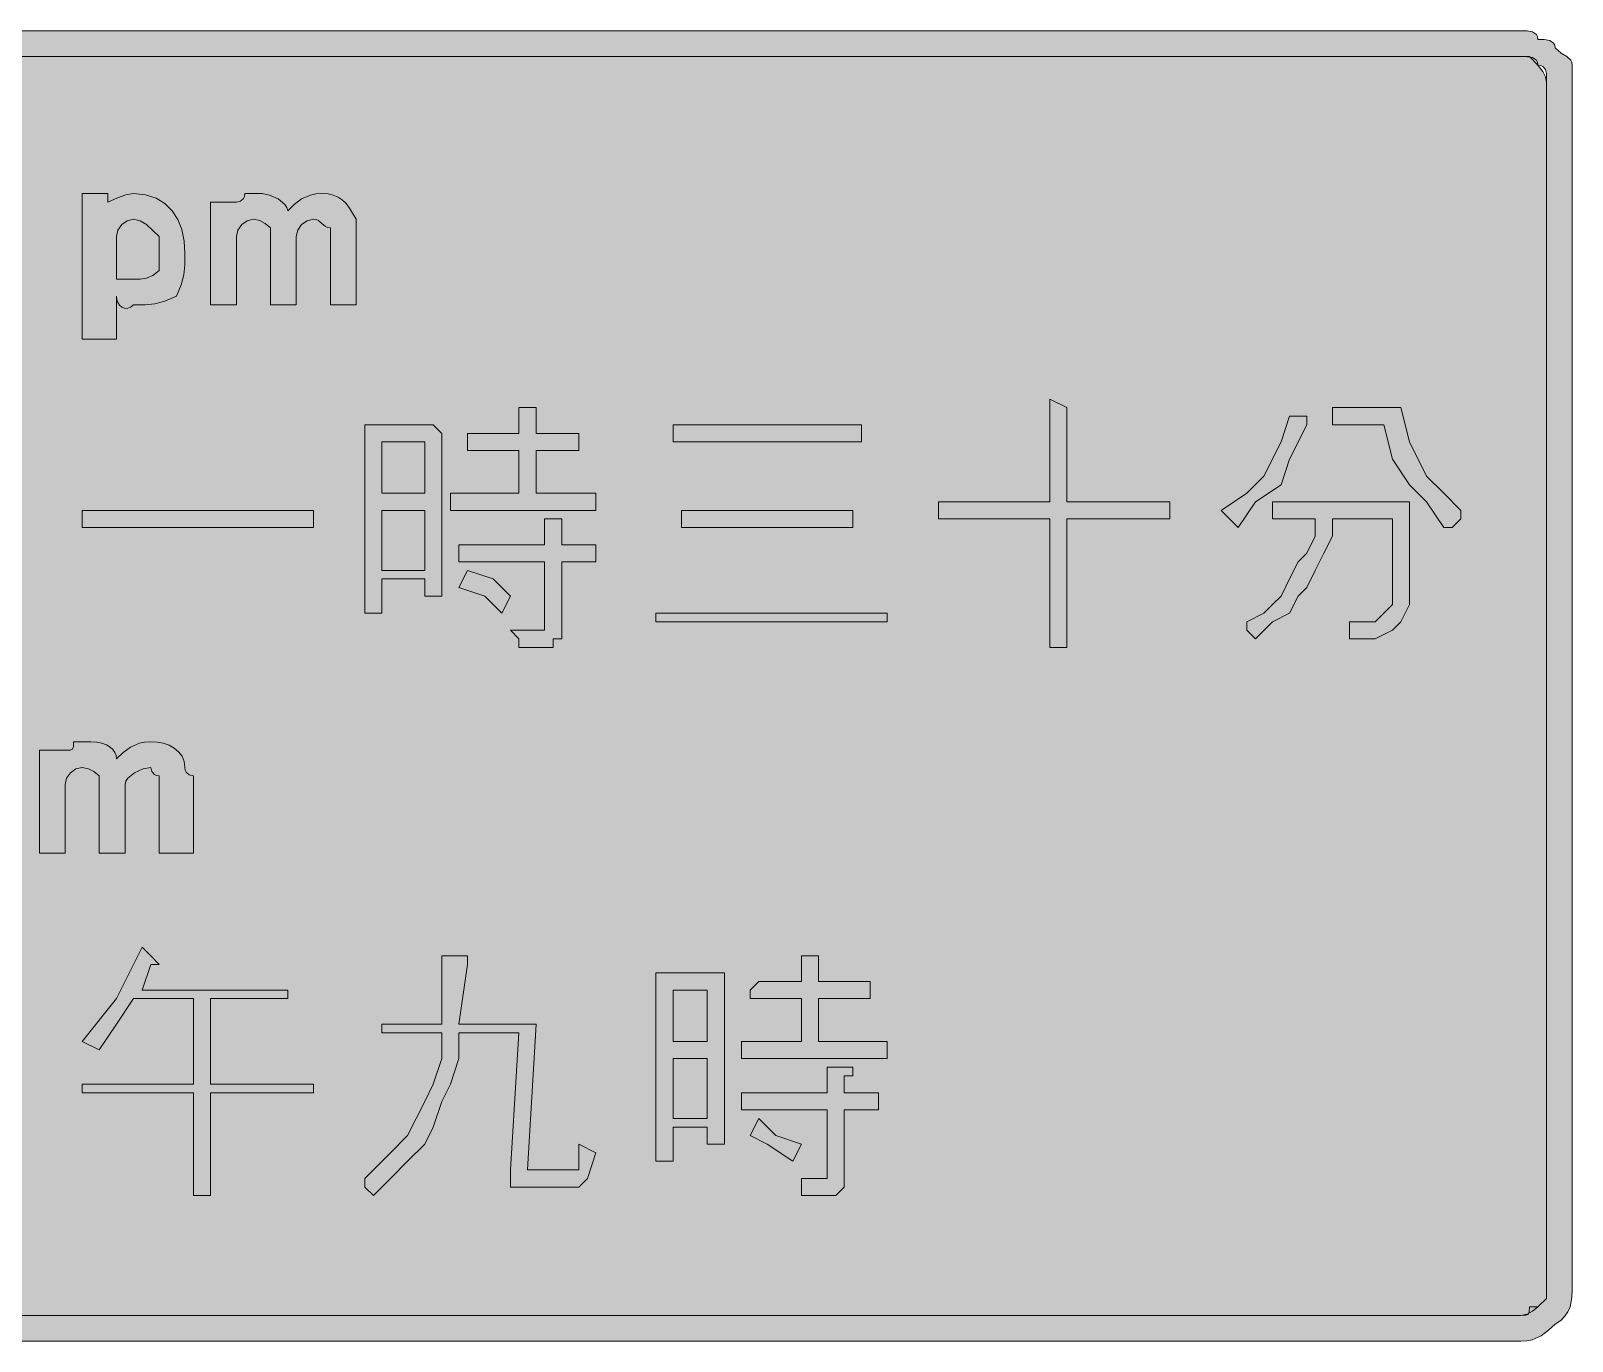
# Model space of a CAD drawing. Header units: metres. Extents: x 9 to 558, y 43 to 227.
# Drawn here: x 341.6 to 557.6, y 43.2 to 226.8 of the extents above; entities that cross this region are included whole.
import ezdxf

# ---------------------------------------------------------------- set-up
doc = ezdxf.new("R2010")
doc.units = ezdxf.units.M
doc.layers.add('FILL_BLACK_000000', color=7, linetype='Continuous', true_color=0x000000)
doc.layers.add('FILL_WHITE_FFFFFF', color=7, linetype='Continuous', true_color=0xffffff)

msp = doc.modelspace()

# ---------------------------------------------------------------- hatches: boundary and pattern name
at = {"layer": 'FILL_BLACK_000000', "true_color": 0x000000}
h = msp.add_hatch(color=7, dxfattribs=at)
h.dxf.hatch_style = 1
h.paths.add_polyline_path([(9.25, 220.69), (9.51, 222), (9.8, 222.67), (10.22, 223.31), (10.82, 223.9), (11.61, 224.4), (12.7, 225.28), (14.01, 226.05), (15.32, 226.59), (16.41, 226.8), (550.41, 226.8), (551.29, 226.78), (552.06, 226.65), (552.6, 226.29), (552.76, 226), (552.81, 225.6), (553.69, 225.58), (554.46, 225.45), (555, 225.09), (555.16, 224.8), (555.21, 224.4), (556.09, 223.69), (556.86, 223.2), (557.4, 222.71), (557.56, 222.4), (557.61, 222), (557.61, 219.6), (557.61, 50.4), (557.57, 49.31), (557.31, 48), (557.02, 47.33), (556.6, 46.69), (556, 46.1), (555.21, 45.6), (554.29, 44.72), (553.26, 43.95), (552, 43.41), (551.26, 43.25), (550.41, 43.2), (16.41, 43.2), (15.32, 43.41), (14.01, 43.95), (12.7, 44.72), (11.61, 45.6), (10.82, 46.1), (10.22, 46.69), (9.8, 47.33), (9.51, 48), (9.25, 49.31), (9.21, 50.4), (9.21, 219.6), (9.25, 220.69)])
h.paths.add_polyline_path([(12.96, 49.65), (13.32, 48.88), (14.01, 48), (14.76, 47.4), (15.53, 46.99), (16.41, 46.8), (550.41, 46.8), (551.1, 46.82), (551.46, 46.95), (551.59, 47.31), (551.61, 48), (552.81, 48), (554.01, 49.2), (554.01, 50.4), (554.01, 219.6), (554.01, 220.8), (553.86, 221.4), (553.5, 221.81), (553.21, 221.95), (552.81, 222), (551.61, 223.2), (550.41, 223.2), (16.41, 223.2), (15.21, 223.2), (14.01, 222), (12.81, 220.8), (12.81, 219.6), (12.81, 50.4), (12.96, 49.65)], flags=16)
h = msp.add_hatch(color=7, dxfattribs=at)
h.dxf.hatch_style = 1
h.paths.add_polyline_path([(353.76, 203.4), (354.94, 203.81), (356.01, 204), (357.7, 203.84), (359.16, 203.36), (360.4, 202.61), (361.41, 201.6), (362.2, 200.37), (362.76, 198.94), (363.1, 197.34), (363.21, 195.6), (363.19, 193.99), (363.06, 192.6), (362.7, 191.21), (362.01, 189.6), (360.4, 188.91), (359.01, 188.55), (357.62, 188.42), (356.01, 188.4), (355.56, 188.06), (355.13, 187.91), (354.72, 187.94), (354.36, 188.1), (354.05, 188.38), (353.82, 188.74), (353.66, 189.15), (353.61, 189.6), (353.61, 183.6), (348.81, 183.6), (348.81, 204), (352.41, 204), (352.41, 202.8), (353.76, 203.4)])
h.paths.add_polyline_path([(357.81, 192.15), (358.71, 192.51), (359.61, 193.2), (359.61, 194.4), (359.61, 198), (357.81, 199.65), (356.91, 200.19), (356.01, 200.4), (355.13, 200.19), (354.36, 199.65), (353.82, 198.88), (353.61, 198), (353.61, 194.4), (353.61, 192), (356.01, 192), (356.91, 192.02), (357.81, 192.15)], flags=16)
h = msp.add_hatch(color=7, dxfattribs=at)
h.dxf.hatch_style = 1
h.paths.add_polyline_path([(375.21, 188.4), (375.21, 199.2), (374.46, 199.8), (373.69, 200.21), (372.81, 200.4), (371.93, 200.19), (371.16, 199.65), (370.62, 198.88), (370.41, 198), (370.41, 188.4), (366.81, 188.4), (366.81, 202.8), (370.41, 202.8), (371.01, 202.95), (371.42, 203.31), (371.56, 203.6), (371.61, 204), (374.01, 204), (375.08, 203.79), (376.26, 203.25), (377.22, 202.48), (377.5, 202.05), (377.61, 201.6), (378.53, 202.48), (379.56, 203.25), (380.82, 203.79), (381.56, 203.95), (382.41, 204), (383.26, 203.94), (384, 203.77), (384.67, 203.49), (385.26, 203.1), (385.8, 202.59), (386.29, 201.97), (387.21, 200.4), (387.21, 199.2), (387.21, 188.4), (383.61, 188.4), (383.61, 198), (383.61, 199.2), (383.21, 199.25), (382.9, 199.39), (382.41, 199.8), (381.92, 200.21), (381.61, 200.35), (381.21, 200.4), (380.33, 200.19), (379.56, 199.65), (379.02, 198.88), (378.81, 198), (378.81, 188.4), (375.21, 188.4)])
h = msp.add_hatch(color=7, dxfattribs=at)
h.dxf.hatch_style = 1
h.paths.add_polyline_path([(486.81, 158.4), (486.81, 140.4), (484.41, 140.4), (484.41, 158.4), (468.81, 158.4), (468.81, 160.8), (484.41, 160.8), (484.41, 175.2), (486.81, 174), (486.81, 172.8), (486.81, 160.8), (501.21, 160.8), (501.21, 158.4), (486.81, 158.4)])
h = msp.add_hatch(color=7, dxfattribs=at)
h.dxf.hatch_style = 1
h.paths.add_polyline_path([(420.81, 160.8), (420.81, 159.6), (400.41, 159.6), (400.41, 160.8), (400.41, 162), (408.81, 162), (410.01, 162), (410.01, 168), (408.81, 168), (402.81, 168), (402.81, 169.2), (402.81, 170.4), (408.81, 170.4), (410.01, 170.4), (410.01, 174), (411.21, 174), (412.41, 174), (412.41, 172.8), (412.41, 170.4), (418.41, 170.4), (418.41, 169.2), (418.41, 168), (412.41, 168), (412.41, 162), (420.81, 162), (420.81, 160.8)])
h = msp.add_hatch(color=7, dxfattribs=at)
h.dxf.hatch_style = 1
h.paths.add_polyline_path([(516.81, 163.2), (513.21, 160.8), (510.81, 157.2), (508.41, 159.6), (512.01, 162), (514.41, 164.4), (516.81, 169.2), (518.01, 172.8), (520.41, 172.8), (520.41, 171.6), (518.01, 166.8), (516.81, 163.2)])
h = msp.add_hatch(color=7, dxfattribs=at)
h.dxf.hatch_style = 1
h.paths.add_polyline_path([(524.01, 174), (533.61, 174), (534.81, 169.2), (537.21, 164.4), (539.61, 162), (542.01, 159.6), (542.01, 158.4), (540.81, 157.2), (539.61, 157.2), (537.21, 160.8), (534.81, 163.2), (532.41, 166.8), (531.21, 171.6), (524.01, 171.6), (524.01, 174)])
h = msp.add_hatch(color=7, dxfattribs=at)
h.dxf.hatch_style = 1
h.paths.add_polyline_path([(398.01, 171.6), (399.21, 170.4), (399.21, 147.6), (398.01, 147.6), (396.81, 147.6), (396.81, 148.8), (396.81, 150), (390.81, 150), (390.81, 148.8), (390.81, 145.2), (388.41, 145.2), (388.41, 170.4), (388.41, 171.6), (398.01, 171.6)])
h.paths.add_polyline_path([(396.81, 159.6), (390.81, 159.6), (390.81, 151.2), (396.81, 151.2), (396.81, 159.6)], flags=16)
h.paths.add_polyline_path([(396.81, 169.2), (390.81, 169.2), (390.81, 162), (396.81, 162), (396.81, 169.2)], flags=16)
h = msp.add_hatch(color=7, dxfattribs=at)
h.dxf.hatch_style = 1
h.paths.add_polyline_path([(458.01, 171.6), (458.01, 169.2), (431.61, 169.2), (431.61, 171.6), (458.01, 171.6)])
h = msp.add_hatch(color=7, dxfattribs=at)
h.dxf.hatch_style = 1
h.paths.add_polyline_path([(512.01, 144), (514.41, 145.2), (515.61, 146.4), (516.81, 147.6), (518.01, 150), (519.21, 152.4), (520.41, 153.6), (521.61, 156), (521.61, 158.4), (515.61, 158.4), (515.61, 160.8), (534.81, 160.8), (534.81, 150), (534.81, 146.4), (533.61, 144), (532.41, 142.8), (530.01, 141.6), (527.61, 141.6), (526.41, 141.6), (526.41, 142.8), (526.41, 144), (528.81, 144), (530.01, 144), (531.21, 145.2), (532.41, 146.4), (532.41, 152.4), (532.41, 158.4), (524.01, 158.4), (524.01, 156), (522.81, 153.6), (521.61, 151.2), (520.41, 148.8), (519.21, 147.6), (518.01, 145.2), (515.61, 144), (513.21, 141.6), (512.01, 142.8), (512.01, 144)])
h = msp.add_hatch(color=7, dxfattribs=at)
h.dxf.hatch_style = 1
h.paths.add_polyline_path([(381.21, 159.6), (381.21, 157.2), (348.81, 157.2), (348.81, 159.6), (381.21, 159.6)])
h = msp.add_hatch(color=7, dxfattribs=at)
h.dxf.hatch_style = 1
h.paths.add_polyline_path([(414.81, 158.4), (416.01, 158.4), (416.01, 157.2), (416.01, 154.8), (419.61, 154.8), (420.81, 154.8), (420.81, 152.4), (419.61, 152.4), (416.01, 152.4), (416.01, 142.8), (416.01, 141.6), (414.81, 141.6), (414.81, 140.4), (410.01, 140.4), (410.01, 141.6), (408.81, 142.8), (410.01, 142.8), (412.41, 142.8), (413.61, 142.8), (413.61, 144), (413.61, 152.4), (401.61, 152.4), (401.61, 154.8), (413.61, 154.8), (413.61, 158.4), (414.81, 158.4)])
h = msp.add_hatch(color=7, dxfattribs=at)
h.dxf.hatch_style = 1
h.paths.add_polyline_path([(456.81, 159.6), (456.81, 157.2), (432.81, 157.2), (432.81, 159.6), (456.81, 159.6)])
h = msp.add_hatch(color=7, dxfattribs=at)
h.dxf.hatch_style = 1
h.paths.add_polyline_path([(406.41, 150), (408.81, 147.6), (407.61, 145.2), (405.21, 147.6), (401.61, 148.8), (402.81, 151.2), (406.41, 150)])
h = msp.add_hatch(color=7, dxfattribs=at)
h.dxf.hatch_style = 1
h.paths.add_polyline_path([(461.61, 145.2), (461.61, 144), (429.21, 144), (429.21, 145.2), (461.61, 145.2)])
h = msp.add_hatch(color=7, dxfattribs=at)
h.dxf.hatch_style = 1
h.paths.add_polyline_path([(351.21, 111.6), (351.21, 121.2), (351.21, 122.4), (350.46, 123), (349.69, 123.41), (348.81, 123.6), (347.93, 123.39), (347.16, 122.85), (346.62, 122.08), (346.41, 121.2), (346.41, 111.6), (342.81, 111.6), (342.81, 126), (346.41, 126), (347.1, 126.02), (347.46, 126.15), (347.59, 126.51), (347.61, 127.2), (350.01, 127.2), (350.85, 127.15), (351.58, 126.99), (352.2, 126.76), (352.71, 126.45), (353.1, 126.09), (353.38, 125.68), (353.55, 125.25), (353.61, 124.8), (354.53, 125.68), (355.56, 126.45), (356.82, 126.99), (357.56, 127.15), (358.41, 127.2), (359.31, 127.14), (360.17, 126.97), (360.98, 126.69), (361.71, 126.3), (362.32, 125.79), (362.8, 125.17), (363.1, 124.44), (363.21, 123.6), (363.26, 123.2), (363.4, 122.91), (363.81, 122.55), (364.41, 122.4), (364.41, 111.6), (359.61, 111.6), (359.61, 121.2), (359.61, 122.4), (359.21, 122.45), (358.92, 122.59), (358.56, 123), (358.41, 123.6), (357.34, 123.39), (356.16, 122.85), (355.2, 122.08), (354.92, 121.65), (354.81, 121.2), (354.81, 111.6), (351.21, 111.6)])
h = msp.add_hatch(color=7, dxfattribs=at)
h.dxf.hatch_style = 1
h.paths.add_polyline_path([(377.61, 91.2), (366.81, 91.2), (366.81, 79.2), (381.21, 79.2), (381.21, 78), (366.81, 78), (366.81, 63.6), (364.41, 63.6), (364.41, 78), (348.81, 78), (348.81, 79.2), (364.41, 79.2), (364.41, 91.2), (356.01, 91.2), (353.61, 87.6), (351.21, 84), (348.81, 85.2), (353.61, 91.2), (357.21, 98.4), (358.41, 97.2), (359.61, 96), (358.41, 96), (357.21, 92.4), (377.61, 92.4), (377.61, 91.2)])
h = msp.add_hatch(color=7, dxfattribs=at)
h.dxf.hatch_style = 1
h.paths.add_polyline_path([(401.61, 82.8), (400.41, 79.2), (399.21, 76.8), (398.01, 73.2), (396.81, 70.8), (394.41, 68.4), (392.01, 66), (389.61, 63.6), (388.41, 64.8), (388.41, 66), (389.61, 67.2), (392.01, 69.6), (394.41, 72), (395.61, 74.4), (396.81, 76.8), (398.01, 79.2), (399.21, 82.8), (399.21, 86.4), (390.81, 86.4), (390.81, 87.6), (399.21, 87.6), (399.21, 97.2), (401.61, 97.2), (402.81, 97.2), (402.81, 96), (401.61, 87.6), (412.41, 87.6), (411.21, 67.2), (416.01, 67.2), (417.21, 67.2), (418.41, 67.2), (418.41, 70.8), (420.81, 69.6), (419.61, 66), (418.41, 64.8), (417.21, 64.8), (411.21, 64.8), (410.01, 64.8), (408.81, 64.8), (408.81, 66), (408.81, 67.2), (410.01, 86.4), (401.61, 86.4), (401.61, 82.8)])
h = msp.add_hatch(color=7, dxfattribs=at)
h.dxf.hatch_style = 1
h.paths.add_polyline_path([(452.01, 93.6), (459.21, 93.6), (459.21, 92.4), (459.21, 91.2), (452.01, 91.2), (452.01, 85.2), (461.61, 85.2), (461.61, 84), (461.61, 82.8), (441.21, 82.8), (441.21, 84), (441.21, 85.2), (449.61, 85.2), (449.61, 91.2), (443.61, 91.2), (442.41, 91.2), (442.41, 92.4), (443.61, 93.6), (449.61, 93.6), (449.61, 97.2), (452.01, 97.2), (452.01, 96), (452.01, 93.6)])
h = msp.add_hatch(color=7, dxfattribs=at)
h.dxf.hatch_style = 1
h.paths.add_polyline_path([(438.81, 94.8), (438.81, 93.6), (438.81, 70.8), (437.61, 70.8), (436.41, 70.8), (436.41, 72), (436.41, 73.2), (431.61, 73.2), (431.61, 72), (431.61, 68.4), (430.41, 68.4), (429.21, 68.4), (429.21, 93.6), (429.21, 94.8), (438.81, 94.8)])
h.paths.add_polyline_path([(436.41, 82.8), (431.61, 82.8), (431.61, 74.4), (436.41, 74.4), (436.41, 82.8)], flags=16)
h.paths.add_polyline_path([(436.41, 92.4), (431.61, 92.4), (431.61, 85.2), (436.41, 85.2), (436.41, 92.4)], flags=16)
h = msp.add_hatch(color=7, dxfattribs=at)
h.dxf.hatch_style = 1
h.paths.add_polyline_path([(454.41, 81.6), (455.61, 81.6), (456.81, 81.6), (456.81, 80.4), (455.61, 80.4), (455.61, 78), (456.81, 78), (460.41, 78), (460.41, 75.6), (456.81, 75.6), (455.61, 75.6), (455.61, 66), (455.61, 64.8), (454.41, 63.6), (450.81, 63.6), (449.61, 63.6), (449.61, 64.8), (449.61, 66), (453.21, 66), (453.21, 67.2), (453.21, 75.6), (442.41, 75.6), (441.21, 75.6), (441.21, 78), (442.41, 78), (453.21, 78), (453.21, 81.6), (454.41, 81.6)])
h = msp.add_hatch(color=7, dxfattribs=at)
h.dxf.hatch_style = 1
h.paths.add_polyline_path([(446.01, 72), (449.61, 70.8), (448.41, 68.4), (444.81, 70.8), (442.41, 72), (443.61, 74.4), (446.01, 72)])
at = {"layer": 'FILL_WHITE_FFFFFF', "true_color": 0xffffff}
h = msp.add_hatch(color=7, dxfattribs=at)
h.dxf.hatch_style = 1
h.paths.add_polyline_path([(550.41, 223.2), (551.29, 223.18), (552.06, 223.05), (552.6, 222.69), (552.76, 222.4), (552.81, 222), (553.5, 221.12), (553.86, 220.35), (554.01, 219.6), (554.01, 50.4), (554.01, 49.2), (552.81, 48), (552.06, 47.4), (551.29, 46.99), (550.41, 46.8), (16.41, 46.8), (15.57, 46.91), (14.83, 47.19), (14.22, 47.62), (13.71, 48.15), (13.32, 48.73), (13.03, 49.33), (12.81, 50.4), (12.81, 219.6), (12.96, 220.35), (13.32, 221.12), (14.01, 222), (15.21, 223.2), (16.41, 223.2), (550.41, 223.2)])

# ---------------------------------------------------------------- linework, layer by layer
at = {"layer": 'FILL_BLACK_000000', "lineweight": 0, "true_color": 0x000000}
for points in [[(16.41, 226.8), (550.41, 226.8), (551.29, 226.78), (552.06, 226.65), (552.6, 226.29), (552.76, 226), (552.81, 225.6), (553.69, 225.58), (554.46, 225.45), (555, 225.09), (555.16, 224.8), (555.21, 224.4), (556.09, 223.69), (556.86, 223.2), (557.4, 222.71), (557.56, 222.4), (557.61, 222), (557.61, 219.6), (557.61, 50.4), (557.57, 49.31), (557.31, 48), (557.02, 47.33), (556.6, 46.69), (556, 46.1), (555.21, 45.6), (554.29, 44.72), (553.26, 43.95), (552, 43.41), (551.26, 43.25), (550.41, 43.2), (16.41, 43.2)], [(16.41, 46.8), (550.41, 46.8), (551.1, 46.82), (551.46, 46.95), (551.59, 47.31), (551.61, 48), (552.81, 48), (554.01, 49.2), (554.01, 50.4), (554.01, 219.6), (554.01, 220.8), (553.86, 221.4), (553.5, 221.81), (553.21, 221.95), (552.81, 222), (551.61, 223.2), (550.41, 223.2), (16.41, 223.2)]]:
    msp.add_lwpolyline(points, dxfattribs=at)
for points in [[(353.76, 203.4), (354.94, 203.81), (356.01, 204), (357.7, 203.84), (359.16, 203.36), (360.4, 202.61), (361.41, 201.6), (362.2, 200.37), (362.76, 198.94), (363.1, 197.34), (363.21, 195.6), (363.19, 193.99), (363.06, 192.6), (362.7, 191.21), (362.01, 189.6), (360.4, 188.91), (359.01, 188.55), (357.62, 188.42), (356.01, 188.4), (355.56, 188.06), (355.13, 187.91), (354.72, 187.94), (354.36, 188.1), (354.05, 188.38), (353.82, 188.74), (353.66, 189.15), (353.61, 189.6), (353.61, 183.6), (348.81, 183.6), (348.81, 204), (352.41, 204), (352.41, 202.8)], [(375.21, 188.4), (375.21, 199.2), (374.46, 199.8), (373.69, 200.21), (372.81, 200.4), (371.93, 200.19), (371.16, 199.65), (370.62, 198.88), (370.41, 198), (370.41, 188.4), (366.81, 188.4), (366.81, 202.8), (370.41, 202.8), (371.01, 202.95), (371.42, 203.31), (371.56, 203.6), (371.61, 204), (374.01, 204), (375.08, 203.79), (376.26, 203.25), (377.22, 202.48), (377.5, 202.05), (377.61, 201.6), (378.53, 202.48), (379.56, 203.25), (380.82, 203.79), (381.56, 203.95), (382.41, 204), (383.26, 203.94), (384, 203.77), (384.67, 203.49), (385.26, 203.1), (385.8, 202.59), (386.29, 201.97), (387.21, 200.4), (387.21, 199.2), (387.21, 188.4), (383.61, 188.4), (383.61, 198), (383.61, 199.2), (383.21, 199.25), (382.9, 199.39), (382.41, 199.8), (381.92, 200.21), (381.61, 200.35), (381.21, 200.4), (380.33, 200.19), (379.56, 199.65), (379.02, 198.88), (378.81, 198), (378.81, 188.4)], [(357.81, 192.15), (358.71, 192.51), (359.61, 193.2), (359.61, 194.4), (359.61, 198), (357.81, 199.65), (356.91, 200.19), (356.01, 200.4), (355.13, 200.19), (354.36, 199.65), (353.82, 198.88), (353.61, 198), (353.61, 194.4), (353.61, 192), (356.01, 192), (356.91, 192.02)], [(486.81, 158.4), (486.81, 140.4), (484.41, 140.4), (484.41, 158.4), (468.81, 158.4), (468.81, 160.8), (484.41, 160.8), (484.41, 175.2), (486.81, 174), (486.81, 172.8), (486.81, 160.8), (501.21, 160.8), (501.21, 158.4)], [(420.81, 160.8), (420.81, 159.6), (400.41, 159.6), (400.41, 160.8), (400.41, 162), (408.81, 162), (410.01, 162), (410.01, 168), (408.81, 168), (402.81, 168), (402.81, 169.2), (402.81, 170.4), (408.81, 170.4), (410.01, 170.4), (410.01, 174), (411.21, 174), (412.41, 174), (412.41, 172.8), (412.41, 170.4), (418.41, 170.4), (418.41, 169.2), (418.41, 168), (412.41, 168), (412.41, 162), (420.81, 162)], [(516.81, 163.2), (513.21, 160.8), (510.81, 157.2), (508.41, 159.6), (512.01, 162), (514.41, 164.4), (516.81, 169.2), (518.01, 172.8), (520.41, 172.8), (520.41, 171.6), (518.01, 166.8)], [(524.01, 174), (533.61, 174), (534.81, 169.2), (537.21, 164.4), (539.61, 162), (542.01, 159.6), (542.01, 158.4), (540.81, 157.2), (539.61, 157.2), (537.21, 160.8), (534.81, 163.2), (532.41, 166.8), (531.21, 171.6), (524.01, 171.6)], [(398.01, 171.6), (399.21, 170.4), (399.21, 147.6), (398.01, 147.6), (396.81, 147.6), (396.81, 148.8), (396.81, 150), (390.81, 150), (390.81, 148.8), (390.81, 145.2), (388.41, 145.2), (388.41, 170.4), (388.41, 171.6)], [(458.01, 171.6), (458.01, 169.2), (431.61, 169.2), (431.61, 171.6)], [(396.81, 169.2), (390.81, 169.2), (390.81, 162), (396.81, 162)], [(512.01, 144), (514.41, 145.2), (515.61, 146.4), (516.81, 147.6), (518.01, 150), (519.21, 152.4), (520.41, 153.6), (521.61, 156), (521.61, 158.4), (515.61, 158.4), (515.61, 160.8), (534.81, 160.8), (534.81, 150), (534.81, 146.4), (533.61, 144), (532.41, 142.8), (530.01, 141.6), (527.61, 141.6), (526.41, 141.6), (526.41, 142.8), (526.41, 144), (528.81, 144), (530.01, 144), (531.21, 145.2), (532.41, 146.4), (532.41, 152.4), (532.41, 158.4), (524.01, 158.4), (524.01, 156), (522.81, 153.6), (521.61, 151.2), (520.41, 148.8), (519.21, 147.6), (518.01, 145.2), (515.61, 144), (513.21, 141.6), (512.01, 142.8)], [(381.21, 159.6), (381.21, 157.2), (348.81, 157.2), (348.81, 159.6)], [(396.81, 159.6), (390.81, 159.6), (390.81, 151.2), (396.81, 151.2)], [(414.81, 158.4), (416.01, 158.4), (416.01, 157.2), (416.01, 154.8), (419.61, 154.8), (420.81, 154.8), (420.81, 152.4), (419.61, 152.4), (416.01, 152.4), (416.01, 142.8), (416.01, 141.6), (414.81, 141.6), (414.81, 140.4), (410.01, 140.4), (410.01, 141.6), (408.81, 142.8), (410.01, 142.8), (412.41, 142.8), (413.61, 142.8), (413.61, 144), (413.61, 152.4), (401.61, 152.4), (401.61, 154.8), (413.61, 154.8), (413.61, 158.4)], [(456.81, 159.6), (456.81, 157.2), (432.81, 157.2), (432.81, 159.6)], [(406.41, 150), (408.81, 147.6), (407.61, 145.2), (405.21, 147.6), (401.61, 148.8), (402.81, 151.2)], [(461.61, 145.2), (461.61, 144), (429.21, 144), (429.21, 145.2)], [(351.21, 111.6), (351.21, 121.2), (351.21, 122.4), (350.46, 123), (349.69, 123.41), (348.81, 123.6), (347.93, 123.39), (347.16, 122.85), (346.62, 122.08), (346.41, 121.2), (346.41, 111.6), (342.81, 111.6), (342.81, 126), (346.41, 126), (347.1, 126.02), (347.46, 126.15), (347.59, 126.51), (347.61, 127.2), (350.01, 127.2), (350.85, 127.15), (351.58, 126.99), (352.2, 126.76), (352.71, 126.45), (353.1, 126.09), (353.38, 125.68), (353.55, 125.25), (353.61, 124.8), (354.53, 125.68), (355.56, 126.45), (356.82, 126.99), (357.56, 127.15), (358.41, 127.2), (359.31, 127.14), (360.17, 126.97), (360.98, 126.69), (361.71, 126.3), (362.32, 125.79), (362.8, 125.17), (363.1, 124.44), (363.21, 123.6), (363.26, 123.2), (363.4, 122.91), (363.81, 122.55), (364.41, 122.4), (364.41, 111.6), (359.61, 111.6), (359.61, 121.2), (359.61, 122.4), (359.21, 122.45), (358.92, 122.59), (358.56, 123), (358.41, 123.6), (357.34, 123.39), (356.16, 122.85), (355.2, 122.08), (354.92, 121.65), (354.81, 121.2), (354.81, 111.6)], [(377.61, 91.2), (366.81, 91.2), (366.81, 79.2), (381.21, 79.2), (381.21, 78), (366.81, 78), (366.81, 63.6), (364.41, 63.6), (364.41, 78), (348.81, 78), (348.81, 79.2), (364.41, 79.2), (364.41, 91.2), (356.01, 91.2), (353.61, 87.6), (351.21, 84), (348.81, 85.2), (353.61, 91.2), (357.21, 98.4), (358.41, 97.2), (359.61, 96), (358.41, 96), (357.21, 92.4), (377.61, 92.4)], [(401.61, 82.8), (400.41, 79.2), (399.21, 76.8), (398.01, 73.2), (396.81, 70.8), (394.41, 68.4), (392.01, 66), (389.61, 63.6), (388.41, 64.8), (388.41, 66), (389.61, 67.2), (392.01, 69.6), (394.41, 72), (395.61, 74.4), (396.81, 76.8), (398.01, 79.2), (399.21, 82.8), (399.21, 86.4), (390.81, 86.4), (390.81, 87.6), (399.21, 87.6), (399.21, 97.2), (401.61, 97.2), (402.81, 97.2), (402.81, 96), (401.61, 87.6), (412.41, 87.6), (411.21, 67.2), (416.01, 67.2), (417.21, 67.2), (418.41, 67.2), (418.41, 70.8), (420.81, 69.6), (419.61, 66), (418.41, 64.8), (417.21, 64.8), (411.21, 64.8), (410.01, 64.8), (408.81, 64.8), (408.81, 66), (408.81, 67.2), (410.01, 86.4), (401.61, 86.4)], [(452.01, 93.6), (459.21, 93.6), (459.21, 92.4), (459.21, 91.2), (452.01, 91.2), (452.01, 85.2), (461.61, 85.2), (461.61, 84), (461.61, 82.8), (441.21, 82.8), (441.21, 84), (441.21, 85.2), (449.61, 85.2), (449.61, 91.2), (443.61, 91.2), (442.41, 91.2), (442.41, 92.4), (443.61, 93.6), (449.61, 93.6), (449.61, 97.2), (452.01, 97.2), (452.01, 96)], [(438.81, 94.8), (438.81, 93.6), (438.81, 70.8), (437.61, 70.8), (436.41, 70.8), (436.41, 72), (436.41, 73.2), (431.61, 73.2), (431.61, 72), (431.61, 68.4), (430.41, 68.4), (429.21, 68.4), (429.21, 93.6), (429.21, 94.8)], [(436.41, 92.4), (431.61, 92.4), (431.61, 85.2), (436.41, 85.2)], [(436.41, 82.8), (431.61, 82.8), (431.61, 74.4), (436.41, 74.4)], [(454.41, 81.6), (455.61, 81.6), (456.81, 81.6), (456.81, 80.4), (455.61, 80.4), (455.61, 78), (456.81, 78), (460.41, 78), (460.41, 75.6), (456.81, 75.6), (455.61, 75.6), (455.61, 66), (455.61, 64.8), (454.41, 63.6), (450.81, 63.6), (449.61, 63.6), (449.61, 64.8), (449.61, 66), (453.21, 66), (453.21, 67.2), (453.21, 75.6), (442.41, 75.6), (441.21, 75.6), (441.21, 78), (442.41, 78), (453.21, 78), (453.21, 81.6)], [(446.01, 72), (449.61, 70.8), (448.41, 68.4), (444.81, 70.8), (442.41, 72), (443.61, 74.4)]]:
    msp.add_lwpolyline(points, close=True, dxfattribs=at)
at = {"layer": 'FILL_WHITE_FFFFFF', "lineweight": 0, "true_color": 0xffffff}
msp.add_lwpolyline([(16.41, 223.2), (550.41, 223.2), (551.29, 223.18), (552.06, 223.05), (552.6, 222.69), (552.76, 222.4), (552.81, 222), (553.5, 221.12), (553.86, 220.35), (554.01, 219.6), (554.01, 50.4), (554.01, 49.2), (552.81, 48), (552.06, 47.4), (551.29, 46.99), (550.41, 46.8), (16.41, 46.8)], dxfattribs=at)

doc.saveas('drawing.dxf')
